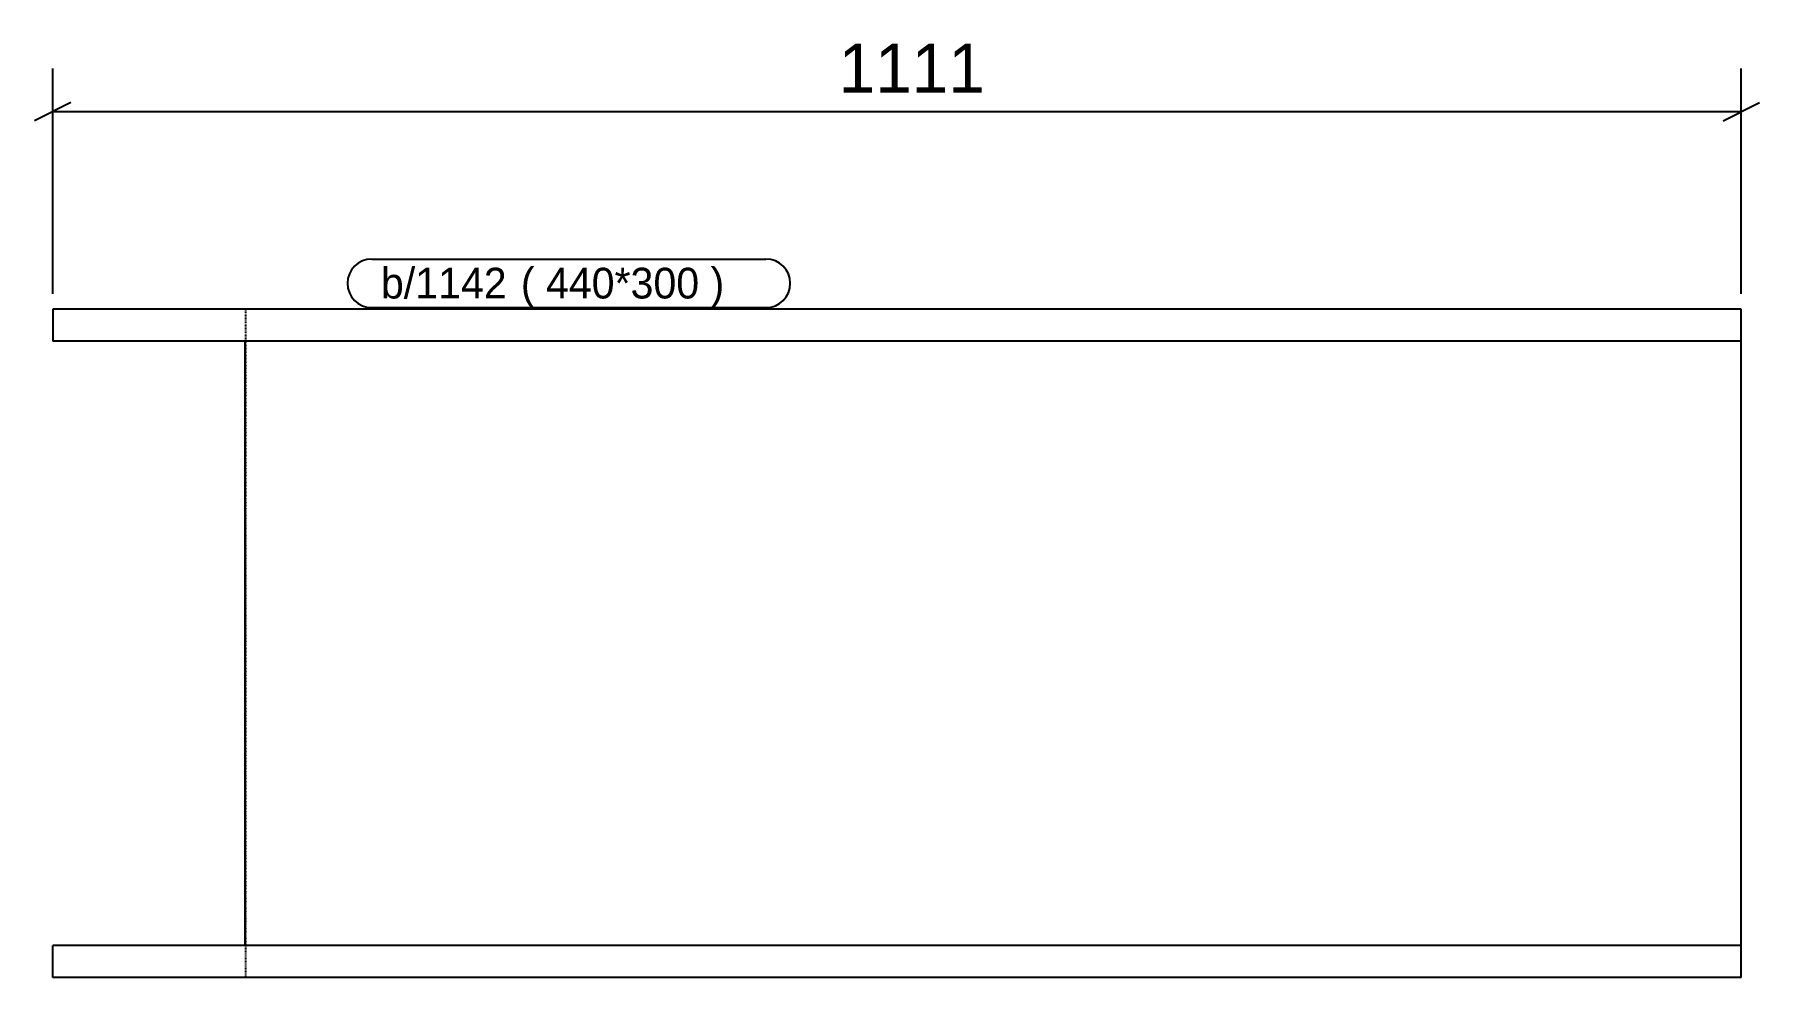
# Model space of a CAD drawing. Header units: millimetres. Extents: x 32 to 1167, y 32 to 653.
import ezdxf

# ---------------------------------------------------------------- set-up
doc = ezdxf.new("R2010")
doc.units = ezdxf.units.MM
doc.linetypes.add('DXK_LINE_DOT4', pattern=[0.9408, 0.4704, -0.4704])
doc.styles.add('Comic Sans MS', font='COMIC.TTF', dxfattribs={"height": 0.2})

msp = doc.modelspace()

# ---------------------------------------------------------------- linework, layer by layer
at = {"color": 8, "linetype": 'Continuous'}
for p, q in [((44, 482), (44, 630.4)), ((1155.3, 482), (1155.3, 630.4)), ((56, 608), (32, 596)), ((44, 602), (1155.3, 602)), ((1143.3, 596), (1167.3, 608))]:
    msp.add_line(p, q, dxfattribs=at)
at = {"color": 7, "linetype": 'Continuous'}
for p, q in [((254, 505), (513.4, 505)), ((1155.3, 472), (44, 472)), ((44, 472), (44, 451)), ((254, 473), (513.4, 473)), ((1155.3, 451), (1155.3, 472)), ((1155.3, 451), (44, 451)), ((170.6, 53), (170.6, 451)), ((1155.3, 53), (1155.3, 451)), ((1155.3, 53), (44, 53)), ((44, 32), (44, 53)), ((1155.3, 32), (1155.3, 53)), ((1155.3, 32), (44, 32))]:
    msp.add_line(p, q, dxfattribs=at)
at = {"color": 7, "linetype": 'DXK_LINE_DOT4'}
for p, q in [((171.1, 32), (171.1, 472)), ((1155.3, 451), (1155.3, 472)), ((1155.3, 53), (1155.3, 451)), ((1155.3, 32), (1155.3, 53))]:
    msp.add_line(p, q, dxfattribs=at)
at = {"color": 7, "linetype": 'Continuous'}
for centre, start, end in [((254, 489), 90, 270), ((513.4, 489), 270, 90)]:
    msp.add_arc(centre, 16, start, end, dxfattribs=at)

# ---------------------------------------------------------------- wipeouts: each hides what was drawn before it
at = {"color": 0}
for points in [[(644.5, 608), (644.5, 652.8), (554.8, 652.8), (554.8, 608)], [(346.1, 479), (346.1, 499), (260, 499), (260, 479)], [(507.4, 479), (507.4, 499), (352.1, 499), (352.1, 479)]]:
    msp.add_wipeout(points, dxfattribs=at)

# ---------------------------------------------------------------- next in the draw order: texts
at = {"color": 3, "style": 'Comic Sans MS'}
msp.add_text('1111', height=32.38, dxfattribs=at).set_placement((561.2, 614.4))

# ---------------------------------------------------------------- next in the draw order: wipeouts: each hides what was drawn before it
at = {"color": 0}
for points in [[(346.1, 479), (346.1, 499), (260, 499), (260, 479)], [(507.4, 479), (507.4, 499), (352.1, 499), (352.1, 479)]]:
    msp.add_wipeout(points, dxfattribs=at)

# ---------------------------------------------------------------- next in the draw order: texts
at = {"color": 3, "style": 'Comic Sans MS'}
for s, height, p in [('b/1142', 20.23, (260, 479)), ('(\xa0440*300\xa0) ', 20.234, (352.1, 479))]:
    msp.add_text(s, height=height, dxfattribs=at).set_placement(p)

doc.saveas('drawing.dxf')
